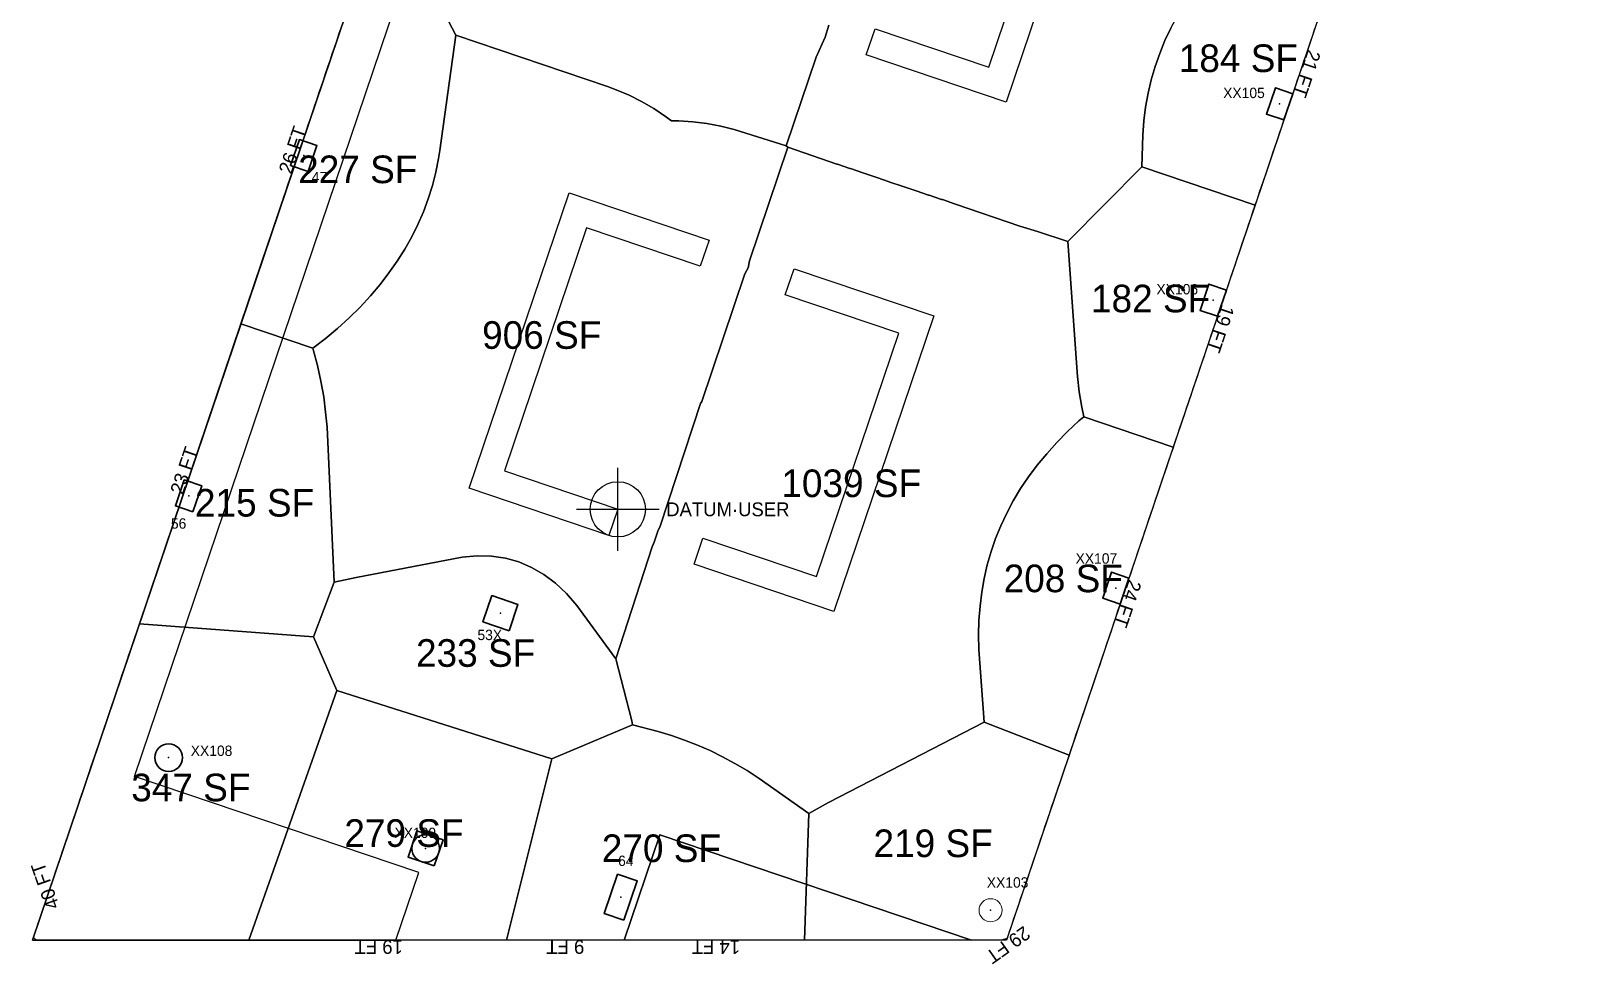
# Model space of a CAD drawing. Header units: metres. Extents: x 29 to 12657, y -13 to 49076.
# Drawn here: x 10662 to 11997, y 42038 to 42849 of the extents above; entities that cross this region are included whole.
import ezdxf
from ezdxf.enums import TextEntityAlignment as Align

# ---------------------------------------------------------------- set-up
doc = ezdxf.new("R2010")
doc.units = ezdxf.units.M
doc.layers.add('COL-IDEN', color=171, linetype='Continuous', lineweight=30)
doc.layers.add('COLS', color=52, linetype='Continuous', lineweight=20)
for name, color, linetype in [('FLOOR_14_AREA_LABELS', 3, 'Continuous'), ('FLOOR_14_BOUNDARY', 5, 'Continuous'), ('FLOOR_14_COLUMNS', 7, 'Continuous'), ('FLOOR_14_DATUM', 4, 'Continuous'), ('FLOOR_14_FASCADE_COLUMNS', 30, 'Continuous'), ('FLOOR_14_LARGE_TRIBUTARY', 6, 'Continuous'), ('FLOOR_14_TRIBUTARY_COL_10', 2, 'Continuous'), ('FLOOR_14_TRIBUTARY_COL_12', 2, 'Continuous'), ('FLOOR_14_TRIBUTARY_COL_13', 2, 'Continuous'), ('FLOOR_14_TRIBUTARY_COL_15', 2, 'Continuous'), ('FLOOR_14_TRIBUTARY_COL_18', 2, 'Continuous'), ('FLOOR_14_TRIBUTARY_COL_4', 2, 'Continuous'), ('FLOOR_14_TRIBUTARY_COL_5', 2, 'Continuous'), ('FLOOR_14_TRIBUTARY_COL_6', 2, 'Continuous'), ('FLOOR_14_TRIBUTARY_COL_7', 2, 'Continuous'), ('FLOOR_14_TRIBUTARY_COL_8', 2, 'Continuous'), ('FLOOR_14_WALL_TRIBUTARY_6', 1, 'Continuous'), ('FLOOR_14_WALL_TRIBUTARY_7', 1, 'Continuous'), ('FLOOR_14_WALL_TRIBUTARY_8', 1, 'Continuous'), ('FLOOR_14_WALL_TRIBUTARY_9', 1, 'Continuous'), ('SLAB-BALCONY', 3, 'Continuous'), ('SLAB-RESIDENTIAL', 6, 'Continuous'), ('WALL', 4, 'Continuous')]:
    doc.layers.add(name, color=color, linetype=linetype)

msp = doc.modelspace()

# ---------------------------------------------------------------- linework, layer by layer
at = {"layer": 'COLS', "lineweight": 30}
for points in [[(11750.3, 42771.3), (11735.1, 42776.4), (11742.8, 42799.2), (11757.9, 42794.1)], [(10903, 42726.4), (10887.8, 42731.6), (10895.5, 42754.3), (10910.7, 42749.2)], [(11692.6, 42600.8), (11677.4, 42605.9), (11685.1, 42628.7), (11700.3, 42623.5)], [(10803.1, 42430.9), (10787.9, 42436), (10795.6, 42458.7), (10810.8, 42453.6)], [(11608.1, 42350.7), (11592.9, 42355.8), (11600.6, 42378.6), (11615.7, 42373.4)], [(11077.6, 42327.7), (11054.9, 42335.4), (11062.6, 42358.2), (11085.3, 42350.5)], [(11012.6, 42123.3), (10989.9, 42131), (10997.6, 42153.7), (11020.3, 42146.1)], [(11177.3, 42076.2), (11160.2, 42082), (11171.8, 42116.1), (11188.8, 42110.3)]]:
    msp.add_lwpolyline(points, close=True, dxfattribs=at)
for points in [[(10794, 42217.4, 0.414214), (10782, 42229.4, 0.414214), (10770, 42217.4, 0.414214), (10782, 42205.4, 0.414214)], [(11017.1, 42138.5, 0.414214), (11005.1, 42150.5, 0.414214), (10993.1, 42138.5, 0.414214), (11005.1, 42126.5, 0.414214)]]:
    msp.add_lwpolyline(points, format="xyb", close=True, dxfattribs=at)
at = {"layer": 'COLS'}
msp.add_circle((11495.6, 42084.9), 10, dxfattribs=at)
at = {"layer": 'FLOOR_14_BOUNDARY'}
msp.add_lwpolyline([(11177.4, 42059), (10979.3, 42059), (10663.9, 42059), (11181.7, 43590.7), (11510.5, 43590.7), (11733.7, 43590.7), (11997.1, 43501.7), (11509.4, 42059), (11478.9, 42059), (11177.4, 42059)], close=True, dxfattribs=at)
at = {"layer": 'FLOOR_14_COLUMNS'}
for p in [(11746.5, 42785.2), (10899.3, 42740.4), (11688.9, 42614.7), (10799.4, 42444.8), (11604.3, 42364.6), (11070.1, 42343), (10782, 42217.4), (11005.1, 42138.5), (11174.5, 42096.1), (11495.6, 42084.9)]:
    msp.add_point(p, dxfattribs=at)
at = {"layer": 'FLOOR_14_DATUM'}
for p, q in [((11172, 42397.1), (11172, 42469.1)), ((11136, 42433.1), (11208, 42433.1))]:
    msp.add_line(p, q, dxfattribs=at)
msp.add_circle((11172, 42433.1), 24, dxfattribs=at)
at = {"layer": 'FLOOR_14_FASCADE_COLUMNS'}
for points in [[(10845.3, 42595.6), (10847.2, 42601.3), (10849.1, 42607), (10851.1, 42612.6), (10853, 42618.3), (10854.9, 42624), (10856.8, 42629.7), (10858.7, 42635.4), (10860.7, 42641.1), (10862.6, 42646.7), (10864.5, 42652.4), (10866.4, 42658.1), (10868.4, 42663.8), (10870.3, 42669.5), (10872.2, 42675.2), (10874.1, 42680.8), (10876, 42686.5), (10878, 42692.2), (10879.9, 42697.9), (10881.8, 42703.6), (10883.7, 42709.3), (10885.6, 42715), (10887.6, 42720.6), (10889.5, 42726.3), (10891.4, 42732), (10893.3, 42737.7), (10895.3, 42743.4), (10897.2, 42749.1), (10899.1, 42754.7), (10901, 42760.4), (10902.9, 42766.1), (10904.9, 42771.8), (10906.8, 42777.5), (10908.7, 42783.2), (10910.6, 42788.8), (10912.5, 42794.5), (10914.5, 42800.2), (10916.4, 42805.9), (10918.3, 42811.6), (10920.2, 42817.3), (10922.2, 42822.9), (10924.1, 42828.6), (10926, 42834.3), (10927.9, 42840), (10929.8, 42845.7), (10931.8, 42851.4)], [(11776.9, 42850.4), (11775, 42844.7), (11773.1, 42839), (11771.2, 42833.3), (11769.3, 42827.6), (11767.3, 42822), (11765.4, 42816.3), (11763.5, 42810.6), (11761.6, 42804.9), (11759.6, 42799.2), (11757.7, 42793.5), (11755.8, 42787.9), (11753.9, 42782.2), (11752, 42776.5), (11750, 42770.8), (11748.1, 42765.1), (11746.2, 42759.4), (11744.3, 42753.7), (11742.4, 42748.1), (11740.4, 42742.4), (11738.5, 42736.7), (11736.6, 42731), (11734.7, 42725.3), (11732.8, 42719.6), (11730.8, 42714), (11728.9, 42708.3), (11727, 42702.6), (11725.1, 42696.9)], [(11725.1, 42696.9), (11723.1, 42691.2), (11721.2, 42685.5), (11719.3, 42679.9), (11717.4, 42674.2), (11715.5, 42668.5), (11713.5, 42662.8), (11711.6, 42657.1), (11709.7, 42651.4), (11707.8, 42645.8), (11705.9, 42640.1), (11703.9, 42634.4), (11702, 42628.7), (11700.1, 42623), (11698.2, 42617.3), (11696.2, 42611.6), (11694.3, 42606), (11692.4, 42600.3), (11690.5, 42594.6), (11688.6, 42588.9), (11686.6, 42583.2), (11684.7, 42577.5), (11682.8, 42571.9), (11680.9, 42566.2), (11679, 42560.5), (11677, 42554.8), (11675.1, 42549.1), (11673.2, 42543.4), (11671.3, 42537.8), (11669.3, 42532.1), (11667.4, 42526.4), (11665.5, 42520.7), (11663.6, 42515), (11661.7, 42509.3), (11659.7, 42503.6), (11657.8, 42498), (11655.9, 42492.3), (11654, 42486.6)], [(10756.9, 42334.1), (10758.8, 42339.8), (10760.8, 42345.5), (10762.7, 42351.2), (10764.6, 42356.9), (10766.5, 42362.5), (10768.4, 42368.2), (10770.4, 42373.9), (10772.3, 42379.6), (10774.2, 42385.3), (10776.1, 42391), (10778, 42396.6), (10780, 42402.3), (10781.9, 42408), (10783.8, 42413.7), (10785.7, 42419.4), (10787.7, 42425.1), (10789.6, 42430.8), (10791.5, 42436.4), (10793.4, 42442.1), (10795.3, 42447.8), (10797.3, 42453.5), (10799.2, 42459.2), (10801.1, 42464.9), (10803, 42470.5), (10804.9, 42476.2), (10806.9, 42481.9), (10808.8, 42487.6), (10810.7, 42493.3), (10812.6, 42499), (10814.6, 42504.6), (10816.5, 42510.3), (10818.4, 42516), (10820.3, 42521.7), (10822.2, 42527.4), (10824.2, 42533.1), (10826.1, 42538.7), (10828, 42544.4), (10829.9, 42550.1), (10831.8, 42555.8), (10833.8, 42561.5), (10835.7, 42567.2), (10837.6, 42572.9), (10839.5, 42578.5), (10841.5, 42584.2), (10843.4, 42589.9), (10845.3, 42595.6)], [(11654, 42486.6), (11652.1, 42480.9), (11650.1, 42475.2), (11648.2, 42469.5), (11646.3, 42463.9), (11644.4, 42458.2), (11642.4, 42452.5), (11640.5, 42446.8), (11638.6, 42441.1), (11636.7, 42435.4), (11634.8, 42429.8), (11632.8, 42424.1), (11630.9, 42418.4), (11629, 42412.7), (11627.1, 42407), (11625.2, 42401.3), (11623.2, 42395.7), (11621.3, 42390), (11619.4, 42384.3), (11617.5, 42378.6), (11615.6, 42372.9), (11613.6, 42367.2), (11611.7, 42361.5), (11609.8, 42355.9), (11607.9, 42350.2), (11605.9, 42344.5), (11604, 42338.8), (11602.1, 42333.1), (11600.2, 42327.4), (11598.3, 42321.8), (11596.3, 42316.1), (11594.4, 42310.4), (11592.5, 42304.7), (11590.6, 42299), (11588.7, 42293.3), (11586.7, 42287.7), (11584.8, 42282), (11582.9, 42276.3), (11581, 42270.6), (11579, 42264.9), (11577.1, 42259.2), (11575.2, 42253.5), (11573.3, 42247.9), (11571.4, 42242.2), (11569.4, 42236.5), (11567.5, 42230.8), (11565.6, 42225.1), (11563.7, 42219.4)], [(10853.4, 42059), (10847.4, 42059), (10841.4, 42059), (10835.4, 42059), (10829.4, 42059), (10823.4, 42059), (10817.4, 42059), (10811.4, 42059), (10805.4, 42059), (10799.4, 42059), (10793.4, 42059), (10787.4, 42059), (10781.4, 42059), (10775.4, 42059), (10769.4, 42059), (10763.4, 42059), (10757.4, 42059), (10751.4, 42059), (10745.4, 42059), (10739.4, 42059), (10733.4, 42059), (10727.4, 42059), (10721.4, 42059), (10715.4, 42059), (10709.4, 42059), (10703.4, 42059), (10697.4, 42059), (10691.4, 42059), (10685.4, 42059), (10679.4, 42059), (10673.4, 42059), (10667.4, 42059), (10664.7, 42061.3), (10666.6, 42067), (10668.5, 42072.7), (10670.4, 42078.3), (10672.4, 42084), (10674.3, 42089.7), (10676.2, 42095.4), (10678.1, 42101.1), (10680.1, 42106.8), (10682, 42112.4), (10683.9, 42118.1), (10685.8, 42123.8), (10687.7, 42129.5), (10689.7, 42135.2), (10691.6, 42140.9), (10693.5, 42146.6), (10695.4, 42152.2), (10697.3, 42157.9), (10699.3, 42163.6), (10701.2, 42169.3), (10703.1, 42175), (10705, 42180.7), (10707, 42186.3), (10708.9, 42192), (10710.8, 42197.7), (10712.7, 42203.4), (10714.6, 42209.1), (10716.6, 42214.8), (10718.5, 42220.4), (10720.4, 42226.1), (10722.3, 42231.8), (10724.2, 42237.5), (10726.2, 42243.2), (10728.1, 42248.9), (10730, 42254.5), (10731.9, 42260.2), (10733.9, 42265.9), (10735.8, 42271.6), (10737.7, 42277.3), (10739.6, 42283), (10741.5, 42288.7), (10743.5, 42294.3), (10745.4, 42300), (10747.3, 42305.7), (10749.2, 42311.4), (10751.1, 42317.1), (10753.1, 42322.8), (10755, 42328.4), (10756.9, 42334.1)], [(11563.7, 42219.4), (11561.8, 42213.8), (11559.8, 42208.1), (11557.9, 42202.4), (11556, 42196.7), (11554.1, 42191), (11552.1, 42185.3), (11550.2, 42179.7), (11548.3, 42174), (11546.4, 42168.3), (11544.5, 42162.6), (11542.5, 42156.9), (11540.6, 42151.2), (11538.7, 42145.6), (11536.8, 42139.9), (11534.9, 42134.2), (11532.9, 42128.5), (11531, 42122.8), (11529.1, 42117.1), (11527.2, 42111.4), (11525.2, 42105.8), (11523.3, 42100.1), (11521.4, 42094.4), (11519.5, 42088.7), (11517.6, 42083), (11515.6, 42077.3), (11513.7, 42071.7), (11511.8, 42066), (11509.9, 42060.3), (11504.8, 42059), (11498.8, 42059), (11492.8, 42059), (11486.8, 42059), (11480.8, 42059), (11474.8, 42059), (11468.8, 42059), (11462.8, 42059), (11456.8, 42059), (11450.8, 42059), (11444.8, 42059), (11438.8, 42059), (11432.8, 42059), (11426.8, 42059), (11420.8, 42059), (11414.8, 42059), (11408.8, 42059), (11402.8, 42059), (11396.8, 42059), (11390.8, 42059), (11384.8, 42059), (11378.8, 42059), (11372.8, 42059), (11366.8, 42059), (11360.8, 42059), (11354.8, 42059), (11348.8, 42059), (11342.8, 42059), (11336.8, 42059)], [(11075.4, 42059), (11069.4, 42059), (11063.4, 42059), (11057.4, 42059), (11051.4, 42059), (11045.4, 42059), (11039.4, 42059), (11033.4, 42059), (11027.4, 42059), (11021.4, 42059), (11015.4, 42059), (11009.4, 42059), (11003.4, 42059), (10997.4, 42059), (10991.4, 42059), (10985.4, 42059), (10979.4, 42059), (10973.4, 42059), (10967.4, 42059), (10961.4, 42059), (10955.4, 42059), (10949.4, 42059), (10943.4, 42059), (10937.4, 42059), (10931.4, 42059), (10925.4, 42059), (10919.4, 42059), (10913.4, 42059), (10907.4, 42059), (10901.4, 42059), (10895.4, 42059), (10889.4, 42059), (10883.4, 42059), (10877.4, 42059), (10871.4, 42059), (10865.4, 42059), (10859.4, 42059), (10853.4, 42059)], [(11177.4, 42059), (11171.4, 42059), (11165.4, 42059), (11159.4, 42059), (11153.4, 42059), (11147.4, 42059), (11141.4, 42059), (11135.4, 42059), (11129.4, 42059), (11123.4, 42059), (11117.4, 42059), (11111.4, 42059), (11105.4, 42059), (11099.4, 42059), (11093.4, 42059), (11087.4, 42059), (11081.4, 42059), (11075.4, 42059)], [(11336.8, 42059), (11330.8, 42059), (11324.8, 42059), (11318.8, 42059), (11312.8, 42059), (11306.8, 42059), (11300.8, 42059), (11294.8, 42059), (11288.8, 42059), (11282.8, 42059), (11276.8, 42059), (11270.8, 42059), (11264.8, 42059), (11258.8, 42059), (11252.8, 42059), (11246.8, 42059), (11240.8, 42059), (11234.8, 42059), (11228.8, 42059), (11222.8, 42059), (11216.8, 42059), (11210.8, 42059), (11204.8, 42059), (11198.8, 42059), (11192.8, 42059), (11186.8, 42059), (11180.8, 42059), (11177.4, 42059)]]:
    msp.add_lwpolyline(points, dxfattribs=at)
at = {"layer": 'FLOOR_14_LARGE_TRIBUTARY'}
for points in [[(11627, 42730.6), (11627.7, 42758), (11628.7, 42770.4), (11630.2, 42782.5), (11632.3, 42794.5), (11635.1, 42806.2), (11638.4, 42817.7), (11642.4, 42829.1), (11646.9, 42840.2), (11652.1, 42851.1), (11657.9, 42861.8), (11664.2, 42872.3), (11671.2, 42882.7), (11678.8, 42892.8), (11687, 42902.7), (11695.8, 42912.3), (11705.2, 42921.8), (11715.2, 42931.1), (11725.8, 42940.2), (11737, 42949.1), (11741, 42952), (11804, 42930.5), (11725.2, 42697.4), (11627, 42730.6)], [(11021.5, 42863.7), (11031.4, 42844.8), (11017.4, 42744.9), (11016.4, 42737.8), (11014, 42726), (11011, 42714.3), (11007.4, 42702.8), (11003.2, 42691.6), (10998.4, 42680.5), (10993, 42669.7), (10987.1, 42659), (10980.5, 42648.6), (10973.3, 42638.4), (10965.6, 42628.3), (10957.2, 42618.5), (10948.2, 42608.8), (10938.7, 42599.4), (10928.5, 42590.2), (10917.8, 42581.1), (10907.3, 42573), (10844.8, 42594.1), (10944.7, 42889.7), (11021.5, 42863.7)], [(10916.6, 42530.9), (10914.2, 42544.4), (10911.2, 42558), (10907.6, 42571.9), (10907.3, 42573), (10917.8, 42581.1), (10928.5, 42590.2), (10938.7, 42599.4), (10948.2, 42608.8), (10957.2, 42618.5), (10965.6, 42628.3), (10973.3, 42638.4), (10980.5, 42648.6), (10987.1, 42659), (10993, 42669.7), (10998.4, 42680.5), (11003.2, 42691.6), (11007.4, 42702.8), (11011, 42714.3), (11014, 42726), (11016.4, 42737.8), (11017.4, 42744.9), (11031.4, 42844.8), (11163.1, 42800.3), (11170.6, 42797.6), (11181.7, 42792.8), (11192.5, 42787.3), (11203.1, 42781.2), (11213.4, 42774.3), (11218.6, 42770.5), (11224.8, 42770.4), (11237.2, 42769.6), (11249.3, 42768.1), (11261.3, 42765.9), (11272.9, 42763), (11318.1, 42748.8), (11319.5, 42747.6), (11286.2, 42648.9), (11285.1, 42642.9), (11282.3, 42637.5), (11244.7, 42526), (11243.9, 42526), (11208.8, 42418.6), (11206.6, 42414.2), (11203.6, 42404.5), (11201.7, 42400.6), (11170.1, 42303.2), (11136.5, 42349.6), (11127.4, 42360), (11117.8, 42369), (11107.7, 42376.6), (11097.1, 42382.7), (11086, 42387.4), (11074.4, 42390.6), (11062.3, 42392.4), (11049.8, 42392.7), (11036.7, 42391.6), (10944.7, 42374), (10925.6, 42369.7), (10919.5, 42504.5), (10918.3, 42517.6), (10916.6, 42530.9)], [(11273.6, 42212.3), (11262.9, 42218.1), (11252.1, 42223.5), (11241, 42228.3), (11229.9, 42232.7), (11218.5, 42236.7), (11207, 42240.2), (11184.7, 42246), (11184, 42249.5), (11170.1, 42303.2), (11201.7, 42400.6), (11203.6, 42404.5), (11206.6, 42414.2), (11208.8, 42418.6), (11243.9, 42526), (11244.7, 42526), (11282.3, 42637.5), (11285.1, 42642.9), (11286.2, 42648.9), (11319.5, 42747.6), (11362, 42733), (11362.8, 42732.8), (11373.4, 42729.2), (11374.1, 42729), (11384.8, 42725.3), (11385.5, 42725.1), (11396.1, 42721.5), (11396.9, 42721.3), (11407.5, 42717.6), (11408.2, 42717.4), (11418.9, 42713.8), (11419.6, 42713.6), (11430.2, 42710), (11431, 42709.8), (11441.6, 42706.1), (11442.3, 42705.9), (11453, 42702.3), (11453.7, 42702.1), (11464.3, 42698.4), (11465.1, 42698.2), (11521, 42679.1), (11536.4, 42674.5), (11562.7, 42665.6), (11571, 42548.4), (11572.6, 42535.2), (11574.7, 42521.8), (11576.4, 42513.4), (11572.3, 42509.9), (11562.4, 42500.6), (11553, 42491.1), (11544.3, 42481.4), (11536.1, 42471.5), (11528.6, 42461.4), (11521.6, 42451.1), (11515.3, 42440.6), (11509.6, 42429.8), (11504.4, 42418.9), (11499.9, 42407.7), (11496, 42396.4), (11492.7, 42384.9), (11490, 42373.1), (11487.9, 42361.1), (11486.4, 42349), (11485.5, 42336.6), (11485.2, 42324), (11485.5, 42311.3), (11490.1, 42248.1), (11354.9, 42178.4), (11337.8, 42169), (11294.6, 42199.3), (11284.2, 42206.1), (11273.6, 42212.3)], [(11576.4, 42513.4), (11574.7, 42521.8), (11572.6, 42535.2), (11571, 42548.4), (11562.7, 42665.6), (11627, 42730.6), (11725.2, 42697.4), (11654.2, 42487.1), (11576.4, 42513.4)], [(10907.3, 42573), (10907.6, 42571.9), (10911.2, 42558), (10914.2, 42544.4), (10916.6, 42530.9), (10918.3, 42517.6), (10919.5, 42504.5), (10925.6, 42369.7), (10907.7, 42322.2), (10756.8, 42333.7), (10844.8, 42594.1), (10907.3, 42573)], [(11490.1, 42248.1), (11485.5, 42311.3), (11485.2, 42324), (11485.5, 42336.6), (11486.4, 42349), (11487.9, 42361.1), (11490, 42373.1), (11492.7, 42384.9), (11496, 42396.4), (11499.9, 42407.7), (11504.4, 42418.9), (11509.6, 42429.8), (11515.3, 42440.6), (11521.6, 42451.1), (11528.6, 42461.4), (11536.1, 42471.5), (11544.3, 42481.4), (11553, 42491.1), (11562.4, 42500.6), (11572.3, 42509.9), (11576.4, 42513.4), (11654.2, 42487.1), (11563.7, 42219.5), (11490.1, 42248.1)], [(10944.7, 42374), (11036.7, 42391.6), (11049.8, 42392.7), (11062.3, 42392.4), (11074.4, 42390.6), (11086, 42387.4), (11097.1, 42382.7), (11107.7, 42376.6), (11117.8, 42369), (11127.4, 42360), (11136.5, 42349.6), (11170.1, 42303.2), (11184, 42249.5), (11184.7, 42246), (11114.6, 42216.3), (10928.1, 42275.6), (10907.7, 42322.2), (10925.6, 42369.7), (10944.7, 42374)], [(10907.7, 42322.2), (10928.1, 42275.6), (10851.5, 42059), (10663.9, 42059), (10756.8, 42333.7), (10907.7, 42322.2)], [(10928.1, 42275.6), (11114.6, 42216.3), (11075.2, 42059), (10979.3, 42059), (10851.5, 42059), (10928.1, 42275.6)], [(11337.8, 42169), (11354.9, 42178.4), (11490.1, 42248.1), (11563.7, 42219.5), (11509.4, 42059), (11478.9, 42059), (11334, 42059), (11337.8, 42169)], [(11114.6, 42216.3), (11184.7, 42246), (11207, 42240.2), (11218.5, 42236.7), (11229.9, 42232.7), (11241, 42228.3), (11252.1, 42223.5), (11262.9, 42218.1), (11273.6, 42212.3), (11284.2, 42206.1), (11294.6, 42199.3), (11337.8, 42169), (11334, 42059), (11177.4, 42059), (11075.2, 42059), (11114.6, 42216.3)]]:
    msp.add_lwpolyline(points, close=True, dxfattribs=at)
for points in [[(11355.1, 42853.6), (11352, 42843.1), (11344.2, 42825.9), (11318.1, 42748.8), (11272.9, 42763), (11261.3, 42765.9), (11249.3, 42768.1), (11237.2, 42769.6), (11224.8, 42770.4), (11224.8, 42770.4), (11218.6, 42770.5), (11213.4, 42774.3), (11203.1, 42781.2), (11192.5, 42787.3), (11181.7, 42792.8), (11170.6, 42797.6), (11163.1, 42800.3), (11031.4, 42844.8), (11021.5, 42863.7)], [(11652.1, 42851.1), (11646.9, 42840.2), (11642.4, 42829.1), (11638.4, 42817.7), (11635.1, 42806.2), (11632.3, 42794.5), (11630.2, 42782.5), (11628.7, 42770.4), (11627.7, 42758), (11627, 42730.6), (11562.7, 42665.6), (11536.4, 42674.5), (11521, 42679.1), (11465.1, 42698.2), (11464.3, 42698.4), (11453.7, 42702.1), (11453.7, 42702.1), (11453, 42702.3), (11442.3, 42705.9), (11441.6, 42706.1), (11431, 42709.8), (11430.2, 42710), (11419.6, 42713.6), (11418.9, 42713.8), (11408.2, 42717.4), (11407.5, 42717.6), (11396.9, 42721.3), (11396.1, 42721.5), (11385.5, 42725.1), (11384.8, 42725.3), (11374.1, 42729), (11373.4, 42729.2), (11362.8, 42732.8), (11362, 42733), (11319.5, 42747.6), (11318.1, 42748.8), (11344.2, 42825.9), (11352, 42843.1), (11355.1, 42853.6)]]:
    msp.add_lwpolyline(points, dxfattribs=at)
at = {"layer": 'FLOOR_14_TRIBUTARY_COL_10'}
msp.add_lwpolyline([(10944.7, 42374), (11036.7, 42391.6), (11049.8, 42392.7), (11062.3, 42392.4), (11074.4, 42390.6), (11086, 42387.4), (11097.1, 42382.7), (11107.7, 42376.6), (11117.8, 42369), (11127.4, 42360), (11136.5, 42349.6), (11170.1, 42303.2), (11184, 42249.5), (11184.7, 42246), (11114.6, 42216.3), (10928.1, 42275.6), (10907.7, 42322.2), (10925.6, 42369.7), (10944.7, 42374)], close=True, dxfattribs=at)
at = {"layer": 'FLOOR_14_TRIBUTARY_COL_12'}
msp.add_lwpolyline([(11114.6, 42216.3), (11184.7, 42246), (11207, 42240.2), (11218.5, 42236.7), (11229.9, 42232.7), (11241, 42228.3), (11252.1, 42223.5), (11262.9, 42218.1), (11273.6, 42212.3), (11284.2, 42206.1), (11294.6, 42199.3), (11337.8, 42169), (11334, 42059), (11177.4, 42059), (11075.2, 42059), (11114.6, 42216.3)], close=True, dxfattribs=at)
at = {"layer": 'FLOOR_14_TRIBUTARY_COL_13'}
msp.add_lwpolyline([(10928.1, 42275.6), (11114.6, 42216.3), (11075.2, 42059), (10979.3, 42059), (10851.5, 42059), (10928.1, 42275.6)], close=True, dxfattribs=at)
at = {"layer": 'FLOOR_14_TRIBUTARY_COL_15'}
msp.add_lwpolyline([(10907.7, 42322.2), (10928.1, 42275.6), (10851.5, 42059), (10663.9, 42059), (10756.8, 42333.7), (10907.7, 42322.2)], close=True, dxfattribs=at)
at = {"layer": 'FLOOR_14_TRIBUTARY_COL_18'}
msp.add_lwpolyline([(11337.8, 42169), (11354.9, 42178.4), (11490.1, 42248.1), (11563.7, 42219.5), (11509.4, 42059), (11478.9, 42059), (11334, 42059), (11337.8, 42169)], close=True, dxfattribs=at)
at = {"layer": 'FLOOR_14_TRIBUTARY_COL_4'}
msp.add_lwpolyline([(11021.5, 42863.7), (11031.4, 42844.8), (11017.4, 42744.9), (11016.4, 42737.8), (11014, 42726), (11011, 42714.3), (11007.4, 42702.8), (11003.2, 42691.6), (10998.4, 42680.5), (10993, 42669.7), (10987.1, 42659), (10980.5, 42648.6), (10973.3, 42638.4), (10965.6, 42628.3), (10957.2, 42618.5), (10948.2, 42608.8), (10938.7, 42599.4), (10928.5, 42590.2), (10917.8, 42581.1), (10907.3, 42573), (10844.8, 42594.1), (10944.7, 42889.7), (11021.5, 42863.7)], close=True, dxfattribs=at)
at = {"layer": 'FLOOR_14_TRIBUTARY_COL_5'}
msp.add_lwpolyline([(10907.3, 42573), (10907.6, 42571.9), (10911.2, 42558), (10914.2, 42544.4), (10916.6, 42530.9), (10918.3, 42517.6), (10919.5, 42504.5), (10925.6, 42369.7), (10907.7, 42322.2), (10756.8, 42333.7), (10844.8, 42594.1), (10907.3, 42573)], close=True, dxfattribs=at)
at = {"layer": 'FLOOR_14_TRIBUTARY_COL_6'}
msp.add_lwpolyline([(11490.1, 42248.1), (11485.5, 42311.3), (11485.2, 42324), (11485.5, 42336.6), (11486.4, 42349), (11487.9, 42361.1), (11490, 42373.1), (11492.7, 42384.9), (11496, 42396.4), (11499.9, 42407.7), (11504.4, 42418.9), (11509.6, 42429.8), (11515.3, 42440.6), (11521.6, 42451.1), (11528.6, 42461.4), (11536.1, 42471.5), (11544.3, 42481.4), (11553, 42491.1), (11562.4, 42500.6), (11572.3, 42509.9), (11576.4, 42513.4), (11654.2, 42487.1), (11563.7, 42219.5), (11490.1, 42248.1)], close=True, dxfattribs=at)
at = {"layer": 'FLOOR_14_TRIBUTARY_COL_7'}
msp.add_lwpolyline([(11576.4, 42513.4), (11574.7, 42521.8), (11572.6, 42535.2), (11571, 42548.4), (11562.7, 42665.6), (11627, 42730.6), (11725.2, 42697.4), (11654.2, 42487.1), (11576.4, 42513.4)], close=True, dxfattribs=at)
at = {"layer": 'FLOOR_14_TRIBUTARY_COL_8'}
msp.add_lwpolyline([(11627, 42730.6), (11627.7, 42758), (11628.7, 42770.4), (11630.2, 42782.5), (11632.3, 42794.5), (11635.1, 42806.2), (11638.4, 42817.7), (11642.4, 42829.1), (11646.9, 42840.2), (11652.1, 42851.1), (11657.9, 42861.8), (11664.2, 42872.3), (11671.2, 42882.7), (11678.8, 42892.8), (11687, 42902.7), (11695.8, 42912.3), (11705.2, 42921.8), (11715.2, 42931.1), (11725.8, 42940.2), (11737, 42949.1), (11741, 42952), (11804, 42930.5), (11725.2, 42697.4), (11627, 42730.6)], close=True, dxfattribs=at)
at = {"layer": 'FLOOR_14_WALL_TRIBUTARY_6'}
msp.add_lwpolyline([(11652.1, 42851.1), (11646.9, 42840.2), (11642.4, 42829.1), (11638.4, 42817.7), (11635.1, 42806.2), (11632.3, 42794.5), (11630.2, 42782.5), (11628.7, 42770.4), (11627.7, 42758), (11627, 42730.6), (11562.7, 42665.6), (11536.4, 42674.5), (11521, 42679.1), (11465.1, 42698.2), (11464.3, 42698.4), (11453.7, 42702.1), (11453.7, 42702.1), (11453, 42702.3), (11442.3, 42705.9), (11441.6, 42706.1), (11431, 42709.8), (11430.2, 42710), (11419.6, 42713.6), (11418.9, 42713.8), (11408.2, 42717.4), (11407.5, 42717.6), (11396.9, 42721.3), (11396.1, 42721.5), (11385.5, 42725.1), (11384.8, 42725.3), (11374.1, 42729), (11373.4, 42729.2), (11362.8, 42732.8), (11362, 42733), (11319.5, 42747.6), (11318.1, 42748.8), (11344.2, 42825.9), (11352, 42843.1), (11355.1, 42853.6)], dxfattribs=at)
at = {"layer": 'FLOOR_14_WALL_TRIBUTARY_7'}
msp.add_lwpolyline([(11355.1, 42853.6), (11352, 42843.1), (11344.2, 42825.9), (11318.1, 42748.8), (11272.9, 42763), (11261.3, 42765.9), (11249.3, 42768.1), (11237.2, 42769.6), (11224.8, 42770.4), (11224.8, 42770.4), (11218.6, 42770.5), (11213.4, 42774.3), (11203.1, 42781.2), (11192.5, 42787.3), (11181.7, 42792.8), (11170.6, 42797.6), (11163.1, 42800.3), (11031.4, 42844.8), (11021.5, 42863.7)], dxfattribs=at)
at = {"layer": 'FLOOR_14_WALL_TRIBUTARY_8'}
msp.add_lwpolyline([(11273.6, 42212.3), (11262.9, 42218.1), (11252.1, 42223.5), (11241, 42228.3), (11229.9, 42232.7), (11218.5, 42236.7), (11207, 42240.2), (11184.7, 42246), (11184, 42249.5), (11170.1, 42303.2), (11201.7, 42400.6), (11203.6, 42404.5), (11206.6, 42414.2), (11208.8, 42418.6), (11243.9, 42526), (11244.7, 42526), (11282.3, 42637.5), (11285.1, 42642.9), (11286.2, 42648.9), (11319.5, 42747.6), (11362, 42733), (11362.8, 42732.8), (11373.4, 42729.2), (11374.1, 42729), (11384.8, 42725.3), (11385.5, 42725.1), (11396.1, 42721.5), (11396.9, 42721.3), (11407.5, 42717.6), (11408.2, 42717.4), (11418.9, 42713.8), (11419.6, 42713.6), (11430.2, 42710), (11431, 42709.8), (11441.6, 42706.1), (11442.3, 42705.9), (11453, 42702.3), (11453.7, 42702.1), (11464.3, 42698.4), (11465.1, 42698.2), (11521, 42679.1), (11536.4, 42674.5), (11562.7, 42665.6), (11571, 42548.4), (11572.6, 42535.2), (11574.7, 42521.8), (11576.4, 42513.4), (11572.3, 42509.9), (11562.4, 42500.6), (11553, 42491.1), (11544.3, 42481.4), (11536.1, 42471.5), (11528.6, 42461.4), (11521.6, 42451.1), (11515.3, 42440.6), (11509.6, 42429.8), (11504.4, 42418.9), (11499.9, 42407.7), (11496, 42396.4), (11492.7, 42384.9), (11490, 42373.1), (11487.9, 42361.1), (11486.4, 42349), (11485.5, 42336.6), (11485.2, 42324), (11485.5, 42311.3), (11490.1, 42248.1), (11354.9, 42178.4), (11337.8, 42169), (11294.6, 42199.3), (11284.2, 42206.1), (11273.6, 42212.3)], close=True, dxfattribs=at)
at = {"layer": 'FLOOR_14_WALL_TRIBUTARY_9'}
msp.add_lwpolyline([(10916.6, 42530.9), (10914.2, 42544.4), (10911.2, 42558), (10907.6, 42571.9), (10907.3, 42573), (10917.8, 42581.1), (10928.5, 42590.2), (10938.7, 42599.4), (10948.2, 42608.8), (10957.2, 42618.5), (10965.6, 42628.3), (10973.3, 42638.4), (10980.5, 42648.6), (10987.1, 42659), (10993, 42669.7), (10998.4, 42680.5), (11003.2, 42691.6), (11007.4, 42702.8), (11011, 42714.3), (11014, 42726), (11016.4, 42737.8), (11017.4, 42744.9), (11031.4, 42844.8), (11163.1, 42800.3), (11170.6, 42797.6), (11181.7, 42792.8), (11192.5, 42787.3), (11203.1, 42781.2), (11213.4, 42774.3), (11218.6, 42770.5), (11224.8, 42770.4), (11237.2, 42769.6), (11249.3, 42768.1), (11261.3, 42765.9), (11272.9, 42763), (11318.1, 42748.8), (11319.5, 42747.6), (11286.2, 42648.9), (11285.1, 42642.9), (11282.3, 42637.5), (11244.7, 42526), (11243.9, 42526), (11208.8, 42418.6), (11206.6, 42414.2), (11203.6, 42404.5), (11201.7, 42400.6), (11170.1, 42303.2), (11136.5, 42349.6), (11127.4, 42360), (11117.8, 42369), (11107.7, 42376.6), (11097.1, 42382.7), (11086, 42387.4), (11074.4, 42390.6), (11062.3, 42392.4), (11049.8, 42392.7), (11036.7, 42391.6), (10944.7, 42374), (10925.6, 42369.7), (10919.5, 42504.5), (10918.3, 42517.6), (10916.6, 42530.9)], close=True, dxfattribs=at)
at = {"layer": 'SLAB-BALCONY'}
for points in [[(10979.3, 42059), (10999.1, 42117.7), (10752.5, 42201.1), (11199.1, 43522.4), (11457.9, 43434.9), (11510.5, 43590.7), (11181.7, 43590.7), (10663.9, 42059)], [(11177.4, 42059), (11208.4, 42150.4), (11478.9, 42059)]]:
    msp.add_lwpolyline(points, close=True, dxfattribs=at)
at = {"layer": 'SLAB-RESIDENTIAL'}
msp.add_lwpolyline([(11510.5, 43590.7), (11733.7, 43590.7), (11997.1, 43501.7), (11509.4, 42059), (11478.9, 42059), (11208.4, 42150.4), (11177.4, 42059), (10979.3, 42059), (10999.1, 42117.7), (10752.5, 42201.1), (11199.1, 43522.4), (11457.9, 43434.9)], close=True, dxfattribs=at)
at = {"layer": 'WALL'}
for points in [[(11513.5, 43199.9), (11634.8, 43158.9), (11509, 42786.8), (11387.7, 42827.8), (11395.4, 42850.5), (11494, 42817.2), (11604.4, 43143.8), (11505.8, 43177.1)], [(11251.3, 42667), (11243.6, 42644.3), (11144.9, 42677.7), (11073.5, 42466.4), (11172, 42433.1), (11164.3, 42410.4), (11043, 42451.4), (11129.8, 42708.1)], [(11325, 42642.1), (11446.2, 42601.1), (11359.4, 42344.4), (11238.2, 42385.4), (11245.9, 42408.1), (11344.4, 42374.8), (11415.8, 42586.1), (11317.3, 42619.4)]]:
    msp.add_lwpolyline(points, close=True, dxfattribs=at)

# ---------------------------------------------------------------- texts
at = {"layer": 'COL-IDEN', "char_height": 9, "attachment_point": 1}
for s, insert, width in [('XX105', (11697.5, 42799.3), 16.968), ('47', (10906.3, 42726.2), 16.968), ('XX106', (11639.6, 42628.8), 16.968), ('56', (10784, 42425.3), 16.968), ('XX107', (11569.4, 42394.9), 16.968), ('53X', (11050.1, 42328.5), 26.967), ('XX108', (10801.2, 42227.9), 16.968), ('XX109', (10978.1, 42156.6), 16.968), ('64', (11172.2, 42132.3), 19.998), ('XX103', (11492.3, 42113.5), 16.968)]:
    msp.add_mtext(s, dxfattribs=dict(at, insert=insert, width=width))
at = {"layer": 'FLOOR_14_AREA_LABELS'}
for s, p in [('184 SF', (11710.7, 42824.9)), ('227 SF', (10946.2, 42728.4)), ('182 SF', (11634.5, 42616.2)), ('906 SF', (11105.9, 42584.5)), ('1039 SF', (11374.6, 42455.7)), ('215 SF', (10856.6, 42438.8)), ('208 SF', (11558.7, 42373.1)), ('233 SF', (11048.5, 42308.3)), ('347 SF', (10801.3, 42191.5)), ('279 SF', (10986.3, 42151.9)), ('219 SF', (11445.7, 42143)), ('270 SF', (11209.8, 42138.7))]:
    msp.add_text(s, height=24, dxfattribs=at).set_placement(p, align=Align.MIDDLE_CENTER)
at = {"layer": 'FLOOR_14_DATUM'}
msp.add_text('DATUM·USER', height=12, dxfattribs=at).set_placement((11214, 42427.1))
at = {"layer": 'FLOOR_14_FASCADE_COLUMNS'}
for s, rotation, p in [('21 FT', -108.6761, (11770.1, 42811.5)), ('26 FT', 71.3229, (10889.6, 42745.3)), ('19 FT', -108.6761, (11695.2, 42589.8)), ('23 FT', 71.3229, (10795.4, 42466.8)), ('24 FT', -108.6761, (11614.5, 42351.1)), ('40 FT', 109.3329, (10674.8, 42105.9)), ('29 FT', -144.7231, (11510.8, 42054.7)), ('19 FT', 180, (10964.4, 42053)), ('9 FT', 180, (11126.4, 42053)), ('14 FT', 180, (11257.1, 42053))]:
    msp.add_text(s, height=12, rotation=rotation, dxfattribs=at).set_placement(p, align=Align.MIDDLE_CENTER)

doc.saveas('drawing.dxf')
